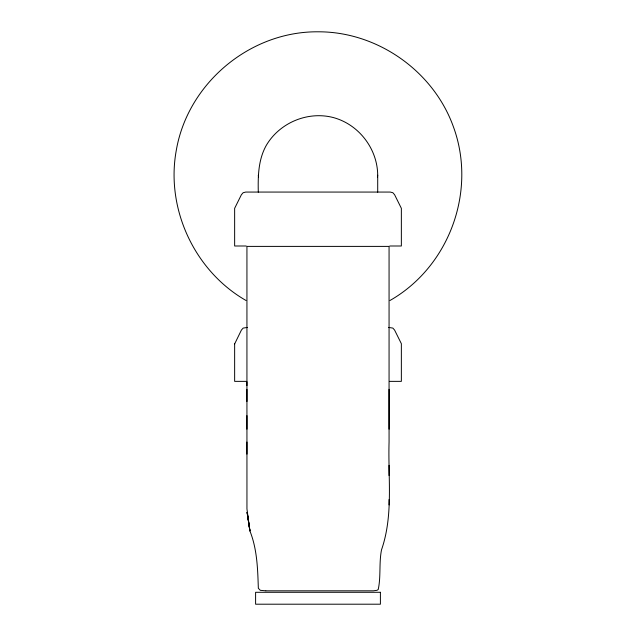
<?xml version="1.0" encoding="UTF-8"?>
<svg xmlns="http://www.w3.org/2000/svg" width="636" height="636" viewBox="0 0 636 636"><rect width="100%" height="100%" fill="white"/><g stroke="black" fill="none" stroke-linecap="round" stroke-linejoin="round"><path stroke-width="0.95" d="M234.644 343.925L241.402 330.084L243.151 328.089L247.404 327.429M246.935 454.12L246.935 442.036M246.935 429.173L246.935 415.626M246.935 401.491L246.935 389.327M246.935 385.607L246.935 246.394L389.065 246.394L389.065 442.036C387.952 478.01 393.549 515.081 381.528 549.798C378.897 562.828 381.051 576.804 378.197 589.556L376.965 590.319L373.38 590.82L265.991 590.828M258.296 192.175C257.922 176.212 258.248 159.684 266.293 145.374C279.649 122.637 307.919 110.847 333.447 117.588C358.927 124.513 377.506 148.856 377.705 175.226C377.705 180.87 377.705 186.523 377.705 192.175M389.065 504.936L389.065 499.522M389.065 475.569L389.065 465.329M389.065 429.173L389.065 389.327M377.45 177.158L377.705 175.226M389.995 300.486C449.461 266.54 477.04 190.752 453.309 126.532C433.259 70.866 377.18 31.554 318 31.8C249.789 31.259 187.525 83.515 176.212 150.78C165.694 209.013 194.664 271.071 246.005 300.486M246.227 245.997L234.644 245.997L234.644 208.33L241.402 194.719L243.151 192.724L245.719 192.064L390.281 192.064L392.849 192.724L394.598 194.719L401.356 208.33L401.356 245.997L389.773 245.997M388.596 327.429L392.849 328.089L394.598 330.084L401.356 343.694L401.356 381.362L389.773 381.362M246.227 381.362L234.644 381.362L234.644 343.694M265.776 590.828L260.307 590.319L258.335 588.284C257.707 568.918 257.19 549.297 249.932 531.004L246.951 508.935L246.935 381.687M247.062 512.314L249.932 531.004L247.165 512.409L249.749 529.907M258.296 175.226L258.55 177.158M380.4 592.291L255.6 592.291L255.6 604.2L380.4 604.2L380.4 592.291"/></g></svg>
